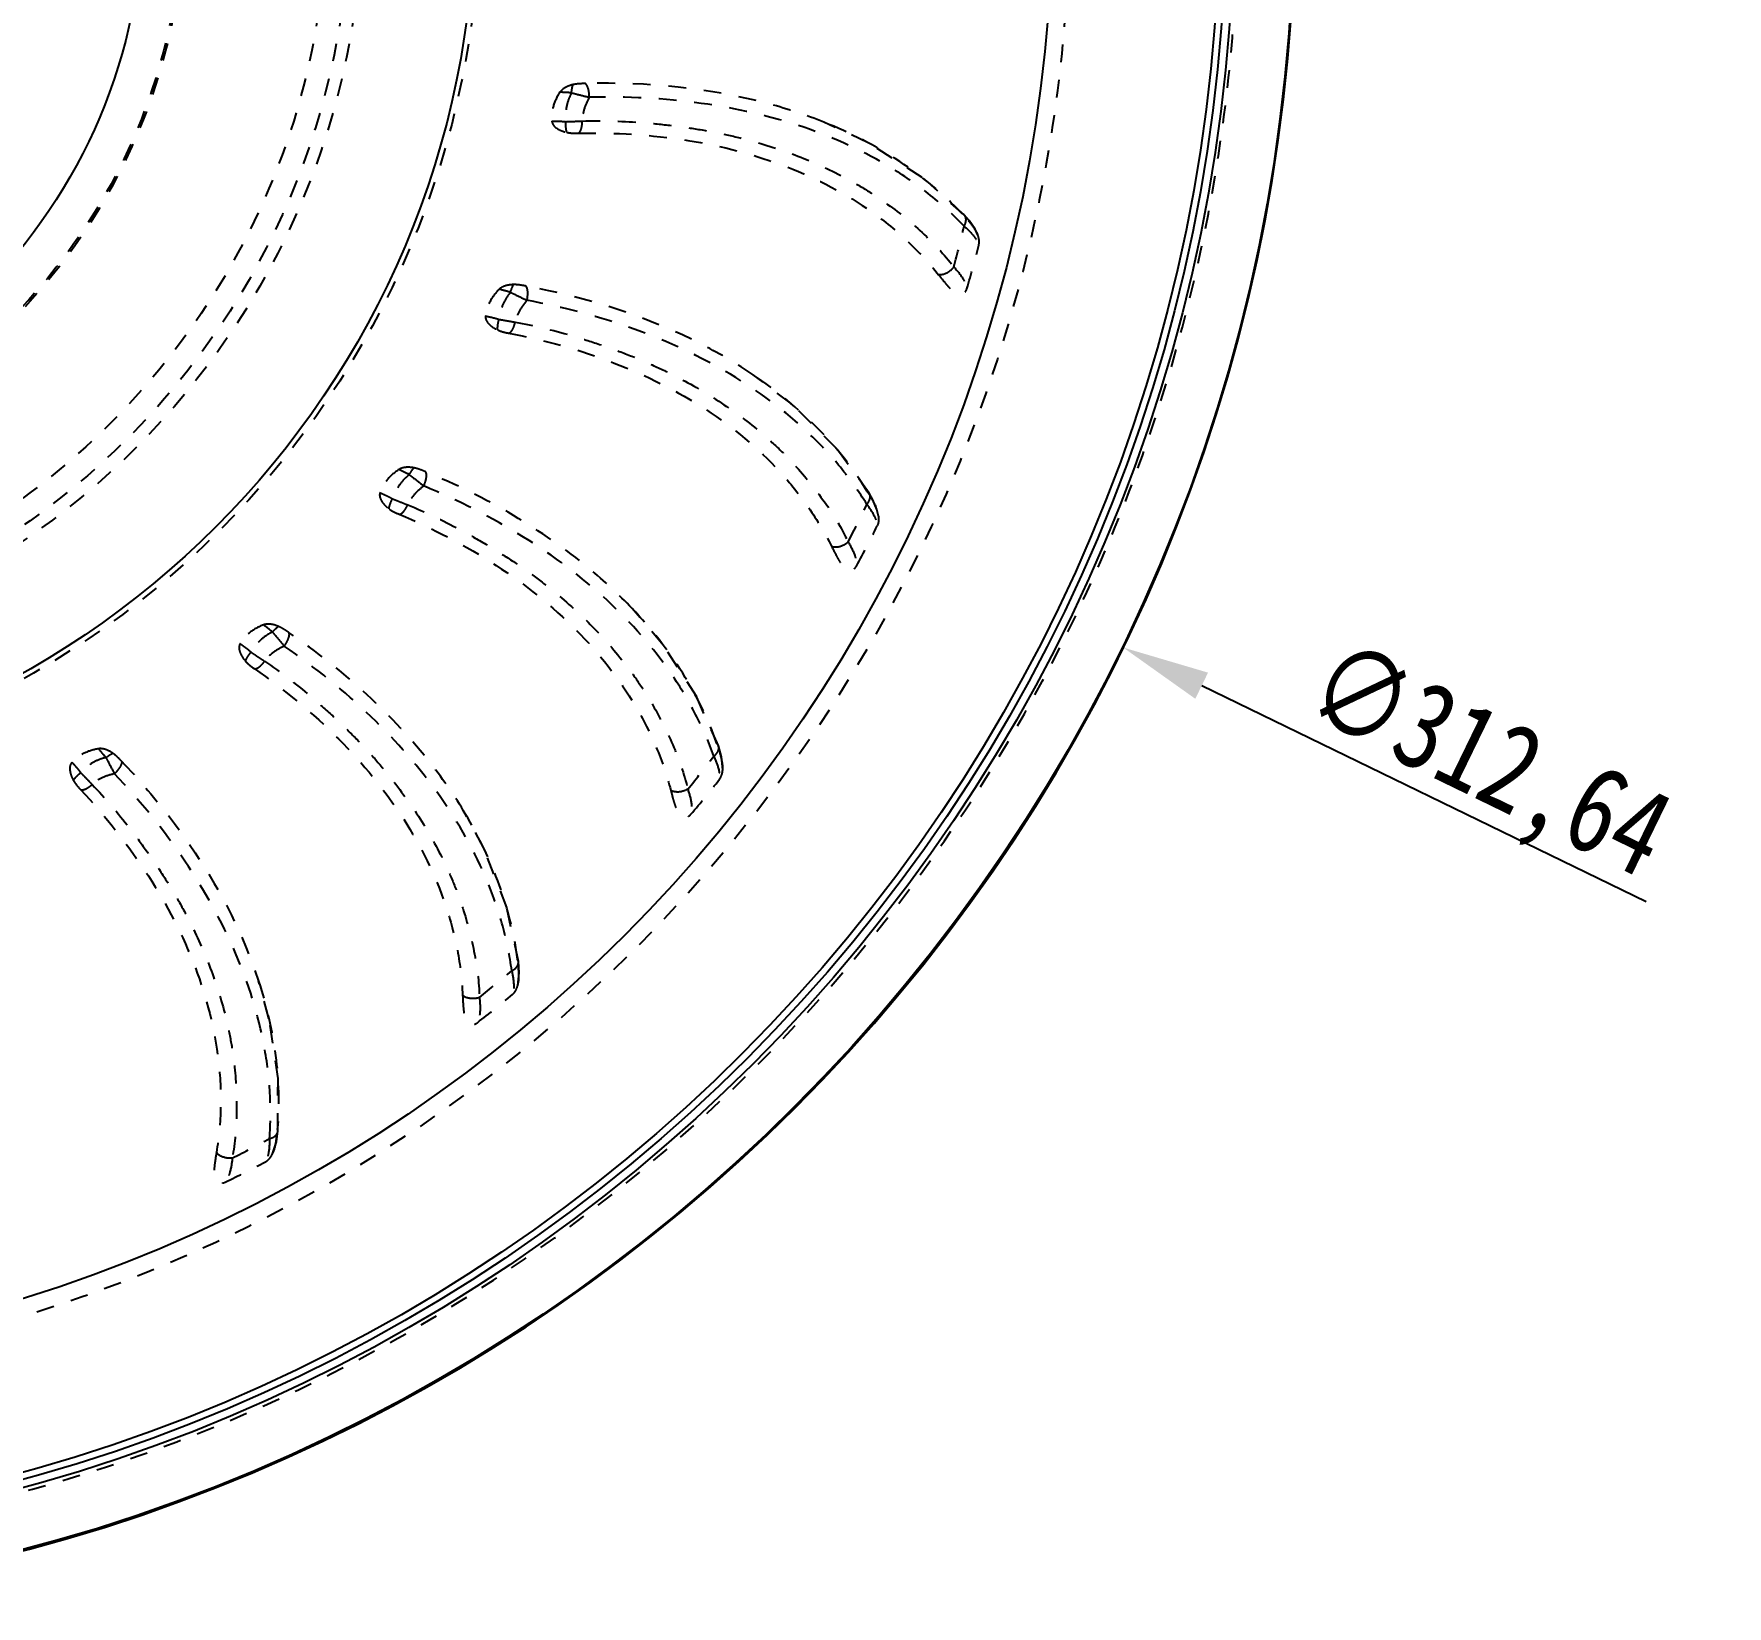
# Model space of a CAD drawing. Header units: millimetres. Extents: x 723 to 11228, y -2384 to 1578.
# Drawn here: x 1255.7 to 1411.1, y 81.1 to 225.4 of the extents above; entities that cross this region are included whole.
import ezdxf

# ---------------------------------------------------------------- set-up
doc = ezdxf.new("R2010")
doc.units = ezdxf.units.MM
doc.header["$LTSCALE"] = 16.335
doc.header["$PDMODE"] = 3
doc.header["$PDSIZE"] = 0.3125
doc.linetypes.add('HIDDEN', pattern=[0.2, 0.1, -0.1])
doc.layers.get('0').update_dxf_attribs({"linetype": 'CONTINUOUS'})
doc.layers.get('Defpoints').update_dxf_attribs({"linetype": 'CONTINUOUS'})
doc.layers.add('DEFAULT_2', color=8, linetype='HIDDEN')
doc.styles.get("Standard").update_dxf_attribs({"font": 'txt', "width": 0.8})
doc.dimstyles.new('ISO-25', dxfattribs={"dimtxt": 8, "dimasz": 8, "dimexe": 0, "dimexo": 0, "dimgap": 0, "dimtad": 1, "dimtxsty": 'Standard', "dimcen": 0, "dimclrd": 4, "dimclre": 4, "dimclrt": 6, "dimadec": 0, "dimazin": 0, "dimtfac": 1, "dimtofl": 0, "dimtmove": 0, "dimatfit": 3, "dimfxl": 0, "dimarcsym": 0})

# ---------------------------------------------------------------- blocks, each defined once
blk = doc.blocks.new('*D132')
at = {"color": 4, "lineweight": -2}
blk.add_line((1403.61, 145.72), (1362.85, 165.55), dxfattribs=at)
at = {"color": 4}
blk.add_solid([(1363.43, 166.75), (1362.26, 164.35), (1355.65, 169.05)], dxfattribs=at)
at = {"layer": 'Defpoints', "color": 0}
for p in [(1074.51, 305.8), (1355.65, 169.05)]:
    blk.add_point(p, dxfattribs=at)
at = {"color": 6, "insert": (1388.87, 158.08), "char_height": 8, "attachment_point": 5, "rotation": 334.0609}
blk.add_mtext('∅312,64', dxfattribs=at)

msp = doc.modelspace()

# ---------------------------------------------------------------- linework, layer by layer
at = {"color": 7, "linetype": 'Continuous'}
for radius in [156.205, 150.739, 150.001, 149.369, 134.066, 81.052, 50.65]:
    msp.add_circle((1215.081, 237.426), radius, dxfattribs=at)
msp.add_arc((1215.081, 237.426), 156.319, 100.52941, 79.47059, dxfattribs=at)
at = {"layer": 'DEFAULT_2', "color": 8, "linetype": 'HIDDEN'}
for p, q in [((1341.058, 208.743), (1340.855, 208.873)), ((1341.059, 208.743), (1341.058, 208.743)), ((1332.344, 183.201), (1332.166, 183.382)), ((1332.344, 183.2), (1332.344, 183.201)), ((1318.509, 160.029), (1318.378, 160.237)), ((1318.51, 160.026), (1318.509, 160.029)), ((1300.159, 140.239), (1300.079, 140.462)), ((1300.16, 140.236), (1300.159, 140.239)), ((1278.096, 124.696), (1278.067, 124.922)), ((1278.096, 124.693), (1278.096, 124.696))]:
    msp.add_line(p, q, dxfattribs=at)
for points in [[(1341.059, 208.743), (1337.214, 212.185), (1332.2, 215.39), (1328.193, 217.245)], [(1342.323, 206.87), (1342.07, 207.424), (1341.517, 208.224), (1341.058, 208.743)], [(1332.344, 183.2), (1329.358, 187.299), (1325.217, 191.412), (1321.697, 194.076)], [(1333.19, 181.119), (1333.058, 181.703), (1332.684, 182.598), (1332.344, 183.201)], [(1318.51, 160.026), (1316.515, 164.519), (1313.445, 169.28), (1310.596, 172.629)], [(1318.906, 157.835), (1318.797, 159.037), (1318.509, 160.029)], [(1300.16, 140.236), (1299.097, 145.201), (1296.984, 150.646), (1295.282, 153.806)], [(1300.1, 138.04), (1300.235, 139.217), (1300.159, 140.239)], [(1278.096, 124.693), (1278.107, 129.519), (1277.275, 135.026), (1276.329, 138.432)], [(1277.598, 122.59), (1277.96, 123.692), (1278.096, 124.696)]]:
    msp.add_lwpolyline(points, dxfattribs=at)
for radius in [135.62, 81.527, 70.735, 69.584, 67.498, 54.429, 54.25]:
    msp.add_circle((1215.081, 237.426), radius, dxfattribs=at)
for centre, radius, start, end in [((1215.081, 237.426), 151.093, 100.82307, 79.17693), ((1298.492, 100.401), 119.721, 86.86912, 87.38218), ((1243.226, 230.854), 100.533, 344.49268, 346.69026), ((1241.772, 231.201), 103.737, 343.63555, 345.92699), ((1268.181, 86.073), 119.724, 74.86912, 75.38001), ((1235.553, 78.358), 119.728, 62.86913, 63.37642), ((1241.247, 225.168), 100.533, 332.49268, 334.69026), ((1239.901, 225.808), 103.731, 331.63701, 333.92881), ((1202.032, 77.596), 119.734, 50.86913, 51.37158), ((1169.084, 83.819), 119.741, 38.86914, 39.36569), ((1238.129, 220.018), 100.533, 320.49268, 322.69026), ((1236.952, 220.919), 103.72, 319.64151, 321.93254), ((1234.008, 215.629), 100.533, 308.49268, 310.69026), ((1233.05, 216.747), 103.707, 307.64623, 309.93632), ((1229.065, 212.192), 100.533, 296.49268, 298.69026), ((1228.366, 213.475), 103.691, 295.6519, 297.94091)]:
    msp.add_arc(centre, radius, start, end, dxfattribs=at)
for points, knots in [([(1305.17, 220.692), (1304.942, 220.64), (1304.493, 220.489), (1304.091, 220.195), (1303.96, 219.996)], [0, 0, 0, 0, 0.4959725, 1, 1, 1, 1]), ([(1305.03, 219.942), (1305.045, 220.088), (1305.08, 220.34), (1305.132, 220.59), (1305.17, 220.692)], [0, 0, 0, 0, 0.5739562, 1, 1, 1, 1]), ([(1306.295, 220.794), (1306.107, 220.789), (1305.731, 220.777), (1305.354, 220.735), (1305.17, 220.692)], [0, 0, 0, 0, 0.4987474, 1, 1, 1, 1]), ([(1328.194, 217.246), (1326.564, 217.898), (1319.502, 220.233), (1311.963, 220.943), (1306.295, 220.794)], [0, 0, 0, 0, 0.2364138, 1, 1, 1, 1]), ([(1306.667, 219.534), (1306.668, 219.672), (1306.65, 219.944), (1306.581, 220.32), (1306.468, 220.608), (1306.357, 220.758), (1306.295, 220.794)], [0, 0, 0, 0, 0.3076143, 0.6056599, 0.8423507, 1, 1, 1, 1]), ([(1303.96, 219.996), (1303.705, 219.607), (1303.291, 218.755), (1303.192, 217.803), (1303.234, 217.339)], [0, 0, 0, 0, 0.4998303, 1, 1, 1, 1]), ([(1305.03, 219.942), (1304.924, 219.742), (1304.691, 219.22), (1304.482, 218.326), (1304.471, 217.634), (1304.511, 217.295)], [0, 0, 0, 0, 0.2488904, 0.6245378, 1, 1, 1, 1]), ([(1305.03, 219.942), (1305.168, 219.908), (1305.714, 219.775), (1306.259, 219.635), (1306.667, 219.534)], [0, 0, 0, 0, 0.2514606, 1, 1, 1, 1]), ([(1306.667, 219.534), (1306.477, 219.188), (1306.133, 218.492), (1306.03, 217.718), (1306.024, 217.347)], [0, 0, 0, 0, 0.5152924, 1, 1, 1, 1]), ([(1341.058, 207.71), (1340.096, 208.716), (1338.006, 210.623), (1333.233, 213.964), (1326.218, 217.155), (1316.767, 219.29), (1310.096, 219.619), (1306.667, 219.534)], [0, 0, 0, 0, 0.1117736, 0.2263377, 0.4665751, 0.7246631, 1, 1, 1, 1]), ([(1303.234, 217.34), (1303.34, 217.34), (1303.607, 217.337), (1304.033, 217.341), (1304.352, 217.314), (1304.511, 217.295)], [0, 0, 0, 0, 0.2498573, 0.6246917, 1, 1, 1, 1]), ([(1303.234, 217.339), (1303.241, 217.261), (1303.286, 217.108), (1303.503, 216.79), (1303.961, 216.497), (1304.39, 216.361), (1304.608, 216.312)], [0, 0, 0, 0, 0.1297608, 0.2573171, 0.629932, 1, 1, 1, 1]), ([(1304.608, 216.314), (1304.587, 216.36), (1304.557, 216.485), (1304.513, 216.812), (1304.508, 217.092), (1304.511, 217.295)], [0, 0, 0, 0, 0.1542263, 0.3868356, 1, 1, 1, 1]), ([(1304.511, 217.295), (1304.639, 217.298), (1304.957, 217.312), (1305.461, 217.331), (1305.838, 217.345), (1306.024, 217.347)], [0, 0, 0, 0, 0.2524693, 0.6324407, 1, 1, 1, 1]), ([(1305.64, 216.244), (1305.697, 216.253), (1305.82, 216.363), (1305.931, 216.611), (1306.003, 216.955), (1306.023, 217.212), (1306.024, 217.347)], [0, 0, 0, 0, 0.1422035, 0.3659583, 0.6692271, 1, 1, 1, 1]), ([(1305.64, 216.243), (1308.999, 216.312), (1315.535, 215.915), (1324.746, 213.54), (1331.475, 210.03), (1335.939, 206.393), (1337.848, 204.327), (1338.712, 203.24)], [0, 0, 0, 0, 0.2742064, 0.531249, 0.7713317, 0.8866758, 1, 1, 1, 1]), ([(1306.024, 217.347), (1307.78, 217.42), (1310.406, 217.326), (1313.856, 217.001), (1316.376, 216.662), (1318.837, 216.212), (1322, 215.459), (1325.774, 214.238), (1329.329, 212.633), (1331.966, 211.127), (1334.422, 209.496), (1337.232, 207.204), (1339.241, 205.115), (1340.099, 203.975)], [0, 0, 0, 0, 0.1391804, 0.2073565, 0.2744418, 0.3404175, 0.4052995, 0.5317363, 0.6538274, 0.7133763, 0.7720291, 0.887033, 1, 1, 1, 1]), ([(1340.854, 208.871), (1339.148, 210.67), (1335.184, 213.944), (1330.617, 216.276), (1328.194, 217.246)], [0, 0, 0, 0, 0.4871121, 1, 1, 1, 1]), ([(1342.323, 206.869), (1342.182, 207.272), (1341.698, 207.973), (1341.133, 208.577), (1340.854, 208.871)], [0, 0, 0, 0, 0.5127546, 1, 1, 1, 1]), ([(1341.058, 207.71), (1341.11, 207.802), (1341.192, 207.988), (1341.241, 208.276), (1341.201, 208.539), (1341.113, 208.686), (1341.059, 208.743)], [0, 0, 0, 0, 0.2882202, 0.5495742, 0.7847569, 1, 1, 1, 1]), ([(1341.058, 207.71), (1341.388, 207.415), (1341.824, 206.983), (1342.244, 206.375), (1342.366, 206.103), (1342.397, 205.978)], [0, 0, 0, 0, 0.5998293, 0.8256443, 1, 1, 1, 1]), ([(1342.396, 205.977), (1342.416, 206.055), (1342.456, 206.356), (1342.395, 206.661), (1342.323, 206.869)], [0, 0, 0, 0, 0.26916, 1, 1, 1, 1]), ([(1340.099, 203.975), (1340.02, 203.856), (1339.777, 203.578), (1339.303, 203.288), (1338.89, 203.217), (1338.713, 203.241)], [0, 0, 0, 0, 0.2620957, 0.6708398, 1, 1, 1, 1]), ([(1340.099, 203.975), (1340.411, 203.636), (1340.828, 203.139), (1341.194, 202.438), (1341.29, 202.12), (1341.307, 201.974)], [0, 0, 0, 0, 0.5851009, 0.8137821, 1, 1, 1, 1]), ([(1299.724, 202.348), (1299.49, 202.343), (1299.022, 202.289), (1298.569, 202.086), (1298.4, 201.919)], [0, 0, 0, 0, 0.4959759, 1, 1, 1, 1]), ([(1299.432, 201.645), (1299.476, 201.784), (1299.562, 202.023), (1299.666, 202.256), (1299.724, 202.348)], [0, 0, 0, 0, 0.5735743, 1, 1, 1, 1]), ([(1300.847, 202.214), (1300.662, 202.248), (1300.291, 202.315), (1299.913, 202.351), (1299.724, 202.348)], [0, 0, 0, 0, 0.4987415, 1, 1, 1, 1]), ([(1300.948, 200.905), (1300.977, 201.04), (1301.016, 201.31), (1301.027, 201.691), (1300.977, 201.997), (1300.899, 202.167), (1300.847, 202.214)], [0, 0, 0, 0, 0.3074397, 0.6053582, 0.8421267, 1, 1, 1, 1]), ([(1321.697, 194.076), (1320.231, 195.068), (1313.765, 198.878), (1306.472, 201.171), (1300.847, 202.214)], [0, 0, 0, 0, 0.2362805, 1, 1, 1, 1]), ([(1338.712, 203.24), (1338.901, 203.003), (1339.182, 202.648), (1339.57, 202.193), (1339.872, 201.881), (1340.147, 201.658), (1340.387, 201.527), (1340.578, 201.463), (1340.787, 201.449), (1341.009, 201.52), (1341.201, 201.704), (1341.278, 201.878), (1341.306, 201.974)], [0, 0, 0, 0, 0.2539907, 0.3784531, 0.4996897, 0.6161822, 0.6724856, 0.7278618, 0.7838423, 0.8445291, 0.9165742, 1, 1, 1, 1]), ([(1298.4, 201.919), (1298.07, 201.591), (1297.488, 200.844), (1297.193, 199.934), (1297.138, 199.472)], [0, 0, 0, 0, 0.4998084, 1, 1, 1, 1]), ([(1299.432, 201.645), (1299.286, 201.471), (1298.95, 201.009), (1298.56, 200.178), (1298.405, 199.504), (1298.374, 199.163)], [0, 0, 0, 0, 0.2488904, 0.6245378, 1, 1, 1, 1]), ([(1299.432, 201.645), (1299.559, 201.583), (1300.066, 201.339), (1300.57, 201.089), (1300.948, 200.905)], [0, 0, 0, 0, 0.2514606, 1, 1, 1, 1]), ([(1300.948, 200.905), (1300.69, 200.606), (1300.209, 199.997), (1299.948, 199.262), (1299.864, 198.899)], [0, 0, 0, 0, 0.5152924, 1, 1, 1, 1]), ([(1332.129, 182.189), (1331.398, 183.374), (1329.749, 185.674), (1325.776, 189.933), (1319.578, 194.513), (1310.777, 198.567), (1304.32, 200.275), (1300.948, 200.905)], [0, 0, 0, 0, 0.1117736, 0.2263377, 0.4665751, 0.7246631, 1, 1, 1, 1]), ([(1297.138, 199.472), (1297.129, 199.394), (1297.141, 199.236), (1297.286, 198.881), (1297.671, 198.499), (1298.061, 198.277), (1298.263, 198.184)], [0, 0, 0, 0, 0.1297591, 0.2573198, 0.6299418, 1, 1, 1, 1]), ([(1297.139, 199.472), (1297.242, 199.45), (1297.501, 199.392), (1297.917, 199.307), (1298.223, 199.215), (1298.374, 199.163)], [0, 0, 0, 0, 0.2498577, 0.6246926, 1, 1, 1, 1]), ([(1298.264, 198.185), (1298.253, 198.234), (1298.25, 198.363), (1298.275, 198.692), (1298.329, 198.966), (1298.374, 199.163)], [0, 0, 0, 0, 0.1547015, 0.3874256, 1, 1, 1, 1]), ([(1298.374, 199.163), (1298.499, 199.14), (1298.814, 199.087), (1299.311, 199.001), (1299.683, 198.937), (1299.864, 198.899)], [0, 0, 0, 0, 0.2524693, 0.6324407, 1, 1, 1, 1]), ([(1299.261, 197.901), (1299.319, 197.898), (1299.461, 197.981), (1299.62, 198.2), (1299.762, 198.521), (1299.835, 198.768), (1299.864, 198.899)], [0, 0, 0, 0, 0.1424133, 0.366311, 0.6694525, 1, 1, 1, 1]), ([(1299.864, 198.899), (1301.598, 198.606), (1304.146, 197.969), (1307.453, 196.933), (1309.848, 196.077), (1312.161, 195.125), (1315.098, 193.732), (1318.536, 191.753), (1321.68, 189.443), (1323.947, 187.422), (1326.01, 185.316), (1328.282, 182.49), (1329.812, 180.029), (1330.414, 178.736)], [0, 0, 0, 0, 0.1391804, 0.2073565, 0.2744418, 0.3404175, 0.4052995, 0.5317363, 0.6538274, 0.7133763, 0.7720291, 0.887033, 1, 1, 1, 1]), ([(1299.26, 197.9), (1302.559, 197.27), (1308.871, 195.522), (1317.388, 191.284), (1323.241, 186.451), (1326.851, 181.964), (1328.288, 179.545), (1328.908, 178.303)], [0, 0, 0, 0, 0.2741959, 0.5312351, 0.7713201, 0.8866693, 1, 1, 1, 1]), ([(1332.165, 183.381), (1330.887, 185.466), (1327.742, 189.438), (1323.828, 192.635), (1321.697, 194.076)], [0, 0, 0, 0, 0.4873345, 1, 1, 1, 1]), ([(1289.207, 185.391), (1288.815, 185.139), (1288.091, 184.53), (1287.614, 183.701), (1287.464, 183.26)], [0, 0, 0, 0, 0.4998074, 1, 1, 1, 1]), ([(1290.152, 184.911), (1289.973, 184.772), (1289.548, 184.39), (1288.994, 183.658), (1288.702, 183.031), (1288.601, 182.704)], [0, 0, 0, 0, 0.2488904, 0.6245378, 1, 1, 1, 1]), ([(1290.582, 185.536), (1290.354, 185.58), (1289.887, 185.623), (1289.405, 185.518), (1289.207, 185.391)], [0, 0, 0, 0, 0.4959778, 1, 1, 1, 1]), ([(1290.152, 184.911), (1290.223, 185.038), (1290.357, 185.253), (1290.506, 185.459), (1290.581, 185.537)], [0, 0, 0, 0, 0.5729351, 1, 1, 1, 1]), ([(1290.152, 184.911), (1290.263, 184.825), (1290.708, 184.48), (1291.149, 184.131), (1291.481, 183.873)], [0, 0, 0, 0, 0.2514606, 1, 1, 1, 1]), ([(1291.655, 185.172), (1291.481, 185.245), (1291.131, 185.387), (1290.768, 185.501), (1290.582, 185.536)], [0, 0, 0, 0, 0.4987308, 1, 1, 1, 1]), ([(1291.481, 183.873), (1291.537, 183.998), (1291.631, 184.253), (1291.721, 184.623), (1291.736, 184.933), (1291.696, 185.115), (1291.655, 185.173)], [0, 0, 0, 0, 0.3071453, 0.6048495, 0.8417482, 1, 1, 1, 1]), ([(1310.596, 172.629), (1309.361, 173.932), (1305.961, 177.09), (1299.667, 181.445), (1294.42, 184.027), (1291.655, 185.172)], [0, 0, 0, 0, 0.2355407, 0.6072731, 1, 1, 1, 1]), ([(1291.481, 183.873), (1291.166, 183.634), (1290.569, 183.138), (1290.16, 182.473), (1290.004, 182.136)], [0, 0, 0, 0, 0.5152924, 1, 1, 1, 1]), ([(1318.09, 159.083), (1317.62, 160.394), (1316.486, 162.986), (1313.485, 167.979), (1308.374, 173.747), (1300.609, 179.542), (1294.648, 182.555), (1291.481, 183.873)], [0, 0, 0, 0, 0.1117736, 0.2263377, 0.4665751, 0.7246631, 1, 1, 1, 1]), ([(1332.165, 183.381), (1332.377, 183.035), (1332.804, 182.326), (1333.133, 181.54), (1333.189, 181.118)], [0, 0, 0, 0, 0.487441, 1, 1, 1, 1]), ([(1287.464, 183.26), (1287.439, 183.186), (1287.417, 183.03), (1287.485, 182.654), (1287.78, 182.202), (1288.112, 181.904), (1288.29, 181.772)], [0, 0, 0, 0, 0.1297551, 0.2573195, 0.6299535, 1, 1, 1, 1]), ([(1287.464, 183.259), (1287.56, 183.217), (1287.8, 183.107), (1288.187, 182.938), (1288.465, 182.785), (1288.601, 182.704)], [0, 0, 0, 0, 0.2498582, 0.624694, 1, 1, 1, 1]), ([(1288.29, 181.771), (1288.29, 181.823), (1288.314, 181.949), (1288.407, 182.265), (1288.516, 182.521), (1288.601, 182.704)], [0, 0, 0, 0, 0.155447, 0.3883503, 1, 1, 1, 1]), ([(1288.601, 182.704), (1288.718, 182.655), (1289.015, 182.538), (1289.484, 182.351), (1289.834, 182.21), (1290.004, 182.136)], [0, 0, 0, 0, 0.2524693, 0.6324407, 1, 1, 1, 1]), ([(1289.207, 181.284), (1289.264, 181.27), (1289.419, 181.322), (1289.621, 181.503), (1289.826, 181.788), (1289.948, 182.014), (1290.004, 182.136)], [0, 0, 0, 0, 0.1427466, 0.3668682, 0.6698081, 1, 1, 1, 1]), ([(1290.004, 182.136), (1291.638, 181.489), (1293.998, 180.336), (1297.018, 178.635), (1299.182, 177.3), (1301.247, 175.888), (1303.83, 173.914), (1306.782, 171.264), (1309.376, 168.351), (1311.174, 165.903), (1312.754, 163.414), (1314.388, 160.177), (1315.374, 157.452), (1315.694, 156.061)], [0, 0, 0, 0, 0.1391804, 0.2073565, 0.2744418, 0.3404175, 0.4052995, 0.5317363, 0.6538274, 0.7133763, 0.7720291, 0.887033, 1, 1, 1, 1]), ([(1332.129, 182.189), (1332.196, 182.265), (1332.311, 182.428), (1332.422, 182.695), (1332.443, 182.966), (1332.384, 183.13), (1332.342, 183.198)], [0, 0, 0, 0, 0.2750507, 0.5411062, 0.7809432, 1, 1, 1, 1]), ([(1332.129, 182.189), (1332.39, 181.833), (1332.726, 181.321), (1333.01, 180.641), (1333.074, 180.349), (1333.079, 180.221)], [0, 0, 0, 0, 0.5994323, 0.825353, 1, 1, 1, 1]), ([(1289.207, 181.285), (1292.304, 179.982), (1298.115, 176.96), (1305.565, 171.042), (1310.287, 165.098), (1312.886, 159.958), (1313.79, 157.293), (1314.138, 155.949)], [0, 0, 0, 0, 0.2741901, 0.5312288, 0.7713163, 0.8866671, 1, 1, 1, 1]), ([(1333.189, 181.118), (1333.198, 181.048), (1333.225, 180.746), (1333.179, 180.429), (1333.077, 180.22)], [0, 0, 0, 0, 0.2332337, 1, 1, 1, 1]), ([(1330.414, 178.736), (1330.313, 178.635), (1329.884, 178.321), (1329.279, 178.174), (1328.91, 178.304)], [0, 0, 0, 0, 0.2676235, 1, 1, 1, 1]), ([(1330.414, 178.736), (1330.649, 178.34), (1330.953, 177.768), (1331.165, 177.008), (1331.194, 176.678), (1331.18, 176.532)], [0, 0, 0, 0, 0.5847612, 0.8135396, 1, 1, 1, 1]), ([(1328.908, 178.303), (1329.044, 178.032), (1329.244, 177.627), (1329.529, 177.103), (1329.759, 176.737), (1329.981, 176.463), (1330.188, 176.285), (1330.362, 176.183), (1330.563, 176.126), (1330.794, 176.15), (1331.02, 176.29), (1331.131, 176.443), (1331.178, 176.531)], [0, 0, 0, 0, 0.2539923, 0.378437, 0.4996549, 0.6161399, 0.6724471, 0.727833, 0.7838267, 0.8445247, 0.9165741, 1, 1, 1, 1]), ([(1318.377, 160.238), (1317.579, 162.492), (1315.39, 166.933), (1312.324, 170.805), (1310.596, 172.629)], [0, 0, 0, 0, 0.4876951, 1, 1, 1, 1]), ([(1276.778, 171.132), (1276.343, 170.967), (1275.508, 170.522), (1274.869, 169.81), (1274.631, 169.41)], [0, 0, 0, 0, 0.4998078, 1, 1, 1, 1]), ([(1278.143, 170.993), (1277.93, 171.082), (1277.486, 171.218), (1276.997, 171.215), (1276.778, 171.132)], [0, 0, 0, 0, 0.4959789, 1, 1, 1, 1]), ([(1277.595, 170.473), (1277.691, 170.581), (1277.865, 170.763), (1278.053, 170.933), (1278.143, 170.993)], [0, 0, 0, 0, 0.5720687, 1, 1, 1, 1]), ([(1279.121, 170.414), (1278.965, 170.521), (1278.651, 170.733), (1278.318, 170.92), (1278.143, 170.993)], [0, 0, 0, 0, 0.4987158, 1, 1, 1, 1]), ([(1274.631, 169.41), (1274.592, 169.343), (1274.538, 169.196), (1274.525, 168.817), (1274.717, 168.316), (1274.977, 167.958), (1275.122, 167.792)], [0, 0, 0, 0, 0.1297502, 0.2573197, 0.6299691, 1, 1, 1, 1]), ([(1274.631, 169.41), (1274.716, 169.348), (1274.925, 169.192), (1275.266, 168.949), (1275.504, 168.743), (1275.619, 168.636)], [0, 0, 0, 0, 0.249859, 0.624696, 1, 1, 1, 1]), ([(1277.595, 170.473), (1277.391, 170.374), (1276.896, 170.088), (1276.202, 169.488), (1275.786, 168.935), (1275.619, 168.636)], [0, 0, 0, 0, 0.2488904, 0.6245378, 1, 1, 1, 1]), ([(1277.595, 170.473), (1277.686, 170.365), (1278.05, 169.936), (1278.408, 169.503), (1278.679, 169.181)], [0, 0, 0, 0, 0.2514606, 1, 1, 1, 1]), ([(1278.679, 169.181), (1278.761, 169.292), (1278.905, 169.521), (1279.07, 169.863), (1279.149, 170.162), (1279.148, 170.349), (1279.121, 170.414)], [0, 0, 0, 0, 0.3067447, 0.6041566, 0.8412312, 1, 1, 1, 1]), ([(1295.282, 153.806), (1294.344, 155.377), (1291.658, 159.273), (1286.327, 164.983), (1281.64, 168.682), (1279.121, 170.414)], [0, 0, 0, 0, 0.235195, 0.6068244, 1, 1, 1, 1]), ([(1275.122, 167.791), (1275.133, 167.841), (1275.183, 167.96), (1275.339, 168.248), (1275.499, 168.476), (1275.619, 168.636)], [0, 0, 0, 0, 0.1564281, 0.3895657, 1, 1, 1, 1]), ([(1275.619, 168.636), (1275.724, 168.564), (1275.99, 168.388), (1276.409, 168.107), (1276.723, 167.897), (1276.873, 167.789)], [0, 0, 0, 0, 0.2524693, 0.6324407, 1, 1, 1, 1]), ([(1275.919, 167.121), (1275.972, 167.096), (1276.134, 167.115), (1276.369, 167.251), (1276.628, 167.487), (1276.794, 167.682), (1276.873, 167.789)], [0, 0, 0, 0, 0.1431921, 0.3676071, 0.6702789, 1, 1, 1, 1]), ([(1278.679, 169.181), (1278.322, 169.013), (1277.635, 168.652), (1277.097, 168.086), (1276.873, 167.789)], [0, 0, 0, 0, 0.5152924, 1, 1, 1, 1]), ([(1276.873, 167.789), (1278.338, 166.816), (1280.406, 165.197), (1283.007, 162.906), (1284.846, 161.15), (1286.572, 159.34), (1288.688, 156.872), (1291.024, 153.666), (1292.957, 150.277), (1294.205, 147.509), (1295.234, 144.746), (1296.159, 141.24), (1296.557, 138.37), (1296.581, 136.943)], [0, 0, 0, 0, 0.1391804, 0.2073565, 0.2744418, 0.3404175, 0.4052995, 0.5317363, 0.6538274, 0.7133763, 0.7720291, 0.887033, 1, 1, 1, 1]), ([(1299.553, 139.4), (1299.366, 140.78), (1298.795, 143.551), (1296.898, 149.059), (1293.098, 155.764), (1286.707, 163.047), (1281.503, 167.234), (1278.68, 169.181)], [0, 0, 0, 0, 0.1117736, 0.2263377, 0.4665751, 0.7246631, 1, 1, 1, 1]), ([(1275.919, 167.121), (1278.678, 165.203), (1283.734, 161.037), (1289.793, 153.699), (1293.177, 146.902), (1294.651, 141.333), (1294.982, 138.538), (1295.043, 137.15)], [0, 0, 0, 0, 0.2741848, 0.5312235, 0.771314, 0.886666, 1, 1, 1, 1]), ([(1318.089, 159.083), (1318.171, 159.143), (1318.317, 159.279), (1318.481, 159.517), (1318.558, 159.778), (1318.534, 159.95), (1318.507, 160.025)], [0, 0, 0, 0, 0.2752203, 0.5412817, 0.7810543, 1, 1, 1, 1]), ([(1318.906, 157.835), (1318.936, 158.256), (1318.778, 159.084), (1318.512, 159.859), (1318.377, 160.238)], [0, 0, 0, 0, 0.5123782, 1, 1, 1, 1]), ([(1259.199, 158.527), (1259.097, 158.417), (1258.983, 158.118), (1259.015, 157.671), (1259.14, 157.247), (1259.265, 156.982), (1259.336, 156.855)], [0, 0, 0, 0, 0.2546471, 0.504972, 0.7530011, 1, 1, 1, 1]), ([(1261.657, 159.766), (1261.197, 159.695), (1260.288, 159.433), (1259.515, 158.869), (1259.199, 158.527)], [0, 0, 0, 0, 0.499809, 1, 1, 1, 1]), ([(1259.199, 158.527), (1259.268, 158.45), (1259.439, 158.256), (1259.718, 157.95), (1259.906, 157.702), (1259.996, 157.575)], [0, 0, 0, 0, 0.2498599, 0.6246983, 1, 1, 1, 1]), ([(1262.311, 158.961), (1262.091, 158.906), (1261.548, 158.73), (1260.743, 158.287), (1260.222, 157.832), (1259.996, 157.575)], [0, 0, 0, 0, 0.2488904, 0.6245378, 1, 1, 1, 1]), ([(1262.951, 159.354), (1262.763, 159.483), (1262.36, 159.705), (1261.886, 159.801), (1261.657, 159.766)], [0, 0, 0, 0, 0.4959807, 1, 1, 1, 1]), ([(1262.311, 158.961), (1262.426, 159.046), (1262.634, 159.187), (1262.852, 159.313), (1262.951, 159.354)], [0, 0, 0, 0, 0.5710159, 1, 1, 1, 1]), ([(1262.311, 158.961), (1262.378, 158.836), (1262.644, 158.341), (1262.905, 157.843), (1263.103, 157.471)], [0, 0, 0, 0, 0.2514606, 1, 1, 1, 1]), ([(1263.791, 158.583), (1263.661, 158.721), (1263.397, 158.994), (1263.108, 159.246), (1262.951, 159.354)], [0, 0, 0, 0, 0.498697, 1, 1, 1, 1]), ([(1263.103, 157.471), (1263.205, 157.563), (1263.393, 157.756), (1263.625, 158.055), (1263.765, 158.331), (1263.804, 158.513), (1263.791, 158.583)], [0, 0, 0, 0, 0.3062558, 0.6033104, 0.8405977, 1, 1, 1, 1]), ([(1263.791, 158.583), (1265.244, 157.052), (1270.442, 151.05), (1274.522, 143.98), (1276.329, 138.432)], [0, 0, 0, 0, 0.2656422, 1, 1, 1, 1]), ([(1318.089, 159.083), (1318.269, 158.682), (1318.491, 158.113), (1318.628, 157.39), (1318.631, 157.092), (1318.61, 156.965)], [0, 0, 0, 0, 0.5988149, 0.8248996, 1, 1, 1, 1]), ([(1259.335, 156.855), (1259.357, 156.901), (1259.431, 157.007), (1259.644, 157.256), (1259.846, 157.444), (1259.996, 157.575)], [0, 0, 0, 0, 0.1575993, 0.3910144, 1, 1, 1, 1]), ([(1259.996, 157.575), (1260.084, 157.483), (1260.307, 157.255), (1260.659, 156.893), (1260.922, 156.623), (1261.047, 156.486)], [0, 0, 0, 0, 0.2524693, 0.6324407, 1, 1, 1, 1]), ([(1263.103, 157.471), (1262.718, 157.381), (1261.971, 157.171), (1261.327, 156.73), (1261.047, 156.486)], [0, 0, 0, 0, 0.5152924, 1, 1, 1, 1]), ([(1277.328, 124.002), (1277.432, 125.39), (1277.45, 128.22), (1276.74, 134.002), (1274.417, 141.35), (1269.68, 149.802), (1265.46, 154.98), (1263.103, 157.471)], [0, 0, 0, 0, 0.1117736, 0.2263377, 0.4665751, 0.7246631, 1, 1, 1, 1]), ([(1318.609, 156.966), (1318.66, 157.032), (1318.822, 157.298), (1318.89, 157.61), (1318.906, 157.835)], [0, 0, 0, 0, 0.269749, 1, 1, 1, 1]), ([(1259.977, 156.029), (1260.024, 155.994), (1260.186, 155.981), (1260.443, 156.065), (1260.745, 156.242), (1260.947, 156.398), (1261.047, 156.486)], [0, 0, 0, 0, 0.1437339, 0.3684968, 0.6708449, 1, 1, 1, 1]), ([(1259.977, 156.029), (1262.277, 153.578), (1266.358, 148.451), (1270.759, 140.012), (1272.657, 132.658), (1272.942, 126.903), (1272.685, 124.1), (1272.457, 122.73)], [0, 0, 0, 0, 0.2741807, 0.531221, 0.771314, 0.8866662, 1, 1, 1, 1]), ([(1261.047, 156.486), (1262.277, 155.23), (1263.964, 153.216), (1266.031, 150.434), (1267.465, 148.334), (1268.777, 146.204), (1270.334, 143.35), (1271.952, 139.729), (1273.138, 136.013), (1273.784, 133.045), (1274.215, 130.129), (1274.392, 126.507), (1274.184, 123.617), (1273.911, 122.216)], [0, 0, 0, 0, 0.1391804, 0.2073565, 0.2744418, 0.3404175, 0.4052995, 0.5317363, 0.6538274, 0.7133763, 0.7720291, 0.887033, 1, 1, 1, 1]), ([(1314.138, 155.949), (1314.214, 155.657), (1314.326, 155.221), (1314.496, 154.652), (1314.645, 154.248), (1314.805, 153.936), (1314.97, 153.72), (1315.119, 153.584), (1315.303, 153.488), (1315.532, 153.462), (1315.782, 153.552), (1315.922, 153.679), (1315.986, 153.754)], [0, 0, 0, 0, 0.2539866, 0.3784024, 0.4995917, 0.6160676, 0.672383, 0.7277865, 0.7838028, 0.8445166, 0.9165696, 1, 1, 1, 1]), ([(1315.694, 156.061), (1315.574, 155.985), (1315.092, 155.767), (1314.473, 155.748), (1314.139, 155.948)], [0, 0, 0, 0, 0.2672404, 1, 1, 1, 1]), ([(1315.694, 156.061), (1315.841, 155.627), (1316.018, 155.007), (1316.069, 154.222), (1316.03, 153.894), (1315.987, 153.753)], [0, 0, 0, 0, 0.5842492, 0.8131734, 1, 1, 1, 1]), ([(1300.079, 140.463), (1299.775, 142.762), (1298.612, 147.413), (1296.528, 151.718), (1295.282, 153.806)], [0, 0, 0, 0, 0.4881823, 1, 1, 1, 1]), ([(1299.552, 139.4), (1299.644, 139.442), (1299.816, 139.545), (1300.026, 139.744), (1300.155, 139.983), (1300.167, 140.156), (1300.157, 140.235)], [0, 0, 0, 0, 0.2754467, 0.5415165, 0.7812051, 1, 1, 1, 1]), ([(1300.1, 138.039), (1300.211, 138.44), (1300.227, 139.269), (1300.13, 140.071), (1300.079, 140.463)], [0, 0, 0, 0, 0.5120572, 1, 1, 1, 1]), ([(1276.329, 138.432), (1277.051, 136.214), (1278.097, 131.744), (1278.241, 127.146), (1278.067, 124.923)], [0, 0, 0, 0, 0.5112274, 1, 1, 1, 1]), ([(1299.552, 139.4), (1299.644, 138.973), (1299.743, 138.373), (1299.728, 137.64), (1299.67, 137.348), (1299.624, 137.228)], [0, 0, 0, 0, 0.5980032, 0.8243031, 1, 1, 1, 1]), ([(1295.043, 137.15), (1295.056, 136.85), (1295.076, 136.404), (1295.125, 135.815), (1295.187, 135.392), (1295.279, 135.054), (1295.396, 134.81), (1295.512, 134.648), (1295.672, 134.516), (1295.89, 134.444), (1296.151, 134.48), (1296.314, 134.574), (1296.392, 134.634)], [0, 0, 0, 0, 0.2539755, 0.3783525, 0.4995041, 0.6159682, 0.6722944, 0.7277212, 0.7837673, 0.8445022, 0.9165615, 1, 1, 1, 1]), ([(1296.581, 136.943), (1296.449, 136.893), (1295.935, 136.781), (1295.33, 136.888), (1295.043, 137.149)], [0, 0, 0, 0, 0.2667496, 1, 1, 1, 1]), ([(1296.581, 136.943), (1296.634, 136.49), (1296.679, 135.849), (1296.567, 135.074), (1296.462, 134.761), (1296.392, 134.633)], [0, 0, 0, 0, 0.5835868, 0.8126988, 1, 1, 1, 1]), ([(1299.624, 137.229), (1299.689, 137.284), (1299.907, 137.517), (1300.038, 137.817), (1300.1, 138.039)], [0, 0, 0, 0, 0.2703408, 1, 1, 1, 1]), ([(1277.328, 124.002), (1277.427, 124.024), (1277.616, 124.089), (1277.863, 124.239), (1278.038, 124.447), (1278.087, 124.613), (1278.093, 124.693)], [0, 0, 0, 0, 0.2757054, 0.5417825, 0.7813785, 1, 1, 1, 1]), ([(1277.598, 122.59), (1277.781, 122.954), (1277.965, 123.745), (1278.037, 124.535), (1278.067, 124.923)], [0, 0, 0, 0, 0.5116731, 1, 1, 1, 1]), ([(1272.457, 122.73), (1272.408, 122.436), (1272.335, 121.997), (1272.262, 121.415), (1272.237, 120.991), (1272.258, 120.644), (1272.321, 120.383), (1272.401, 120.201), (1272.529, 120.04), (1272.726, 119.925), (1272.988, 119.905), (1273.165, 119.963), (1273.254, 120.006)], [0, 0, 0, 0, 0.2539588, 0.3782892, 0.4993958, 0.6158457, 0.6721848, 0.727639, 0.7837205, 0.8444814, 0.9165504, 1, 1, 1, 1]), ([(1273.911, 122.216), (1273.772, 122.195), (1273.249, 122.191), (1272.685, 122.418), (1272.456, 122.728)], [0, 0, 0, 0, 0.2661754, 1, 1, 1, 1]), ([(1277.328, 124.002), (1277.329, 123.567), (1277.301, 122.963), (1277.136, 122.252), (1277.021, 121.978), (1276.951, 121.87)], [0, 0, 0, 0, 0.5970318, 0.8235878, 1, 1, 1, 1]), ([(1273.911, 122.216), (1273.869, 121.765), (1273.78, 121.133), (1273.513, 120.4), (1273.347, 120.116), (1273.253, 120.004)], [0, 0, 0, 0, 0.5828014, 0.8121349, 1, 1, 1, 1]), ([(1276.952, 121.871), (1277.03, 121.913), (1277.298, 122.101), (1277.491, 122.378), (1277.598, 122.59)], [0, 0, 0, 0, 0.2710498, 1, 1, 1, 1])]:
    msp.add_open_spline(points, degree=3, knots=knots, dxfattribs=at)
for points in [[(1304.608, 216.312), (1304.945, 216.238), (1305.296, 216.236), (1305.64, 216.243)], [(1298.263, 198.184), (1298.577, 198.04), (1298.921, 197.965), (1299.26, 197.9)], [(1288.29, 181.772), (1288.567, 181.565), (1288.888, 181.419), (1289.207, 181.285)], [(1275.122, 167.792), (1275.35, 167.53), (1275.634, 167.32), (1275.919, 167.121)], [(1259.336, 156.855), (1259.504, 156.55), (1259.739, 156.283), (1259.977, 156.029)]]:
    msp.add_open_spline(points, degree=3, dxfattribs=at)

# ---------------------------------------------------------------- dimensions: what is measured, and where the dimension line sits
dim = msp.add_diameter_dim_2p(p1=(1074.51, 305.803), p2=(1355.652, 169.05), dimstyle='ISO-25', override={"dimfxl": 1.25, "dimarcsym": 1})
dim.commit()
dim.dimension.update_dxf_attribs({"geometry": '*D132', "text_midpoint": (1388.867, 158.083)})

doc.saveas('drawing.dxf')
